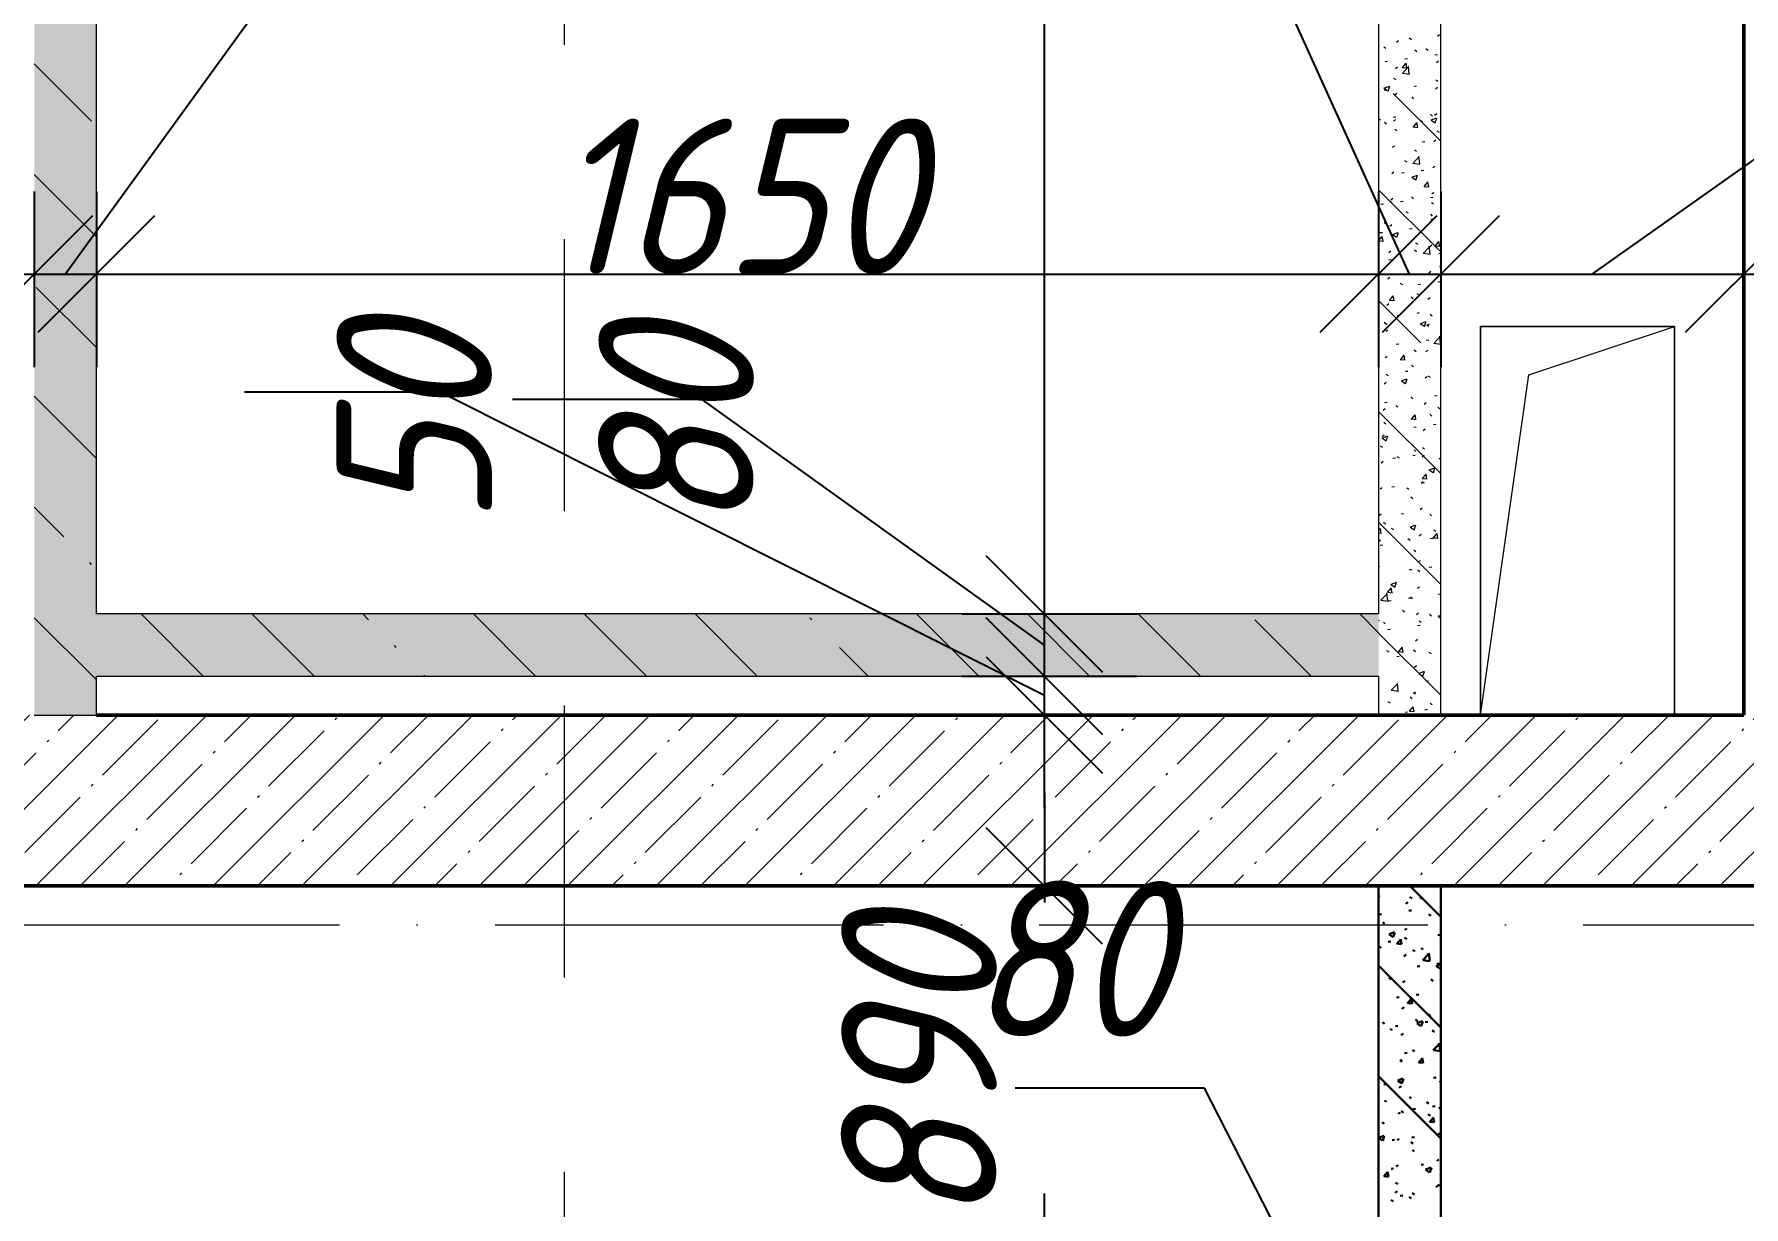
# Model space of a CAD drawing. Header units: millimetres. Extents: x -6064 to 178764, y -5836 to 29924.
# Drawn here: x 86960 to 89160, y 16637 to 18146 of the extents above; entities that cross this region are included whole.
import ezdxf

# ---------------------------------------------------------------- set-up
doc = ezdxf.new("R2010")
doc.units = ezdxf.units.MM
doc.linetypes.add('01 Штриховая _4 мм_', pattern=[600, 350, -250])
doc.linetypes.add('50_200_ШТРИХ_1Т_ш5_п1_п1_', pattern=[700, 500, -100, 0, -100])
for name, color, linetype, lineweight in [('0) ПГП', 1, 'Continuous', 30), ('A-FLOR', 7, 'Continuous', 9), ('A-GENM', 7, 'Continuous', 9), ('A-WALL-3', 7, 'Continuous', 50), ('A-WALL-PATT-1', 7, 'Continuous', 5), ('G-ANNO-SYMB-1', 7, '01 Штриховая _4 мм_', 9), ('Оси-1', 7, '50_200_ШТРИХ_1Т_ш5_п1_п1_', 9)]:
    doc.layers.add(name, color=color, linetype=linetype, lineweight=lineweight)
doc.layers.add('A-ANNO-DIMS', color=7, linetype='Continuous')
for name, color, linetype, lineweight, true_color in [('A-WALL-5', 7, 'Continuous', 13, 0x0070df), ('A-WALL-FNSH-4', 7, 'Continuous', 13, 0x0070df), ('A-WALL-PATT-4', 7, 'Continuous', 5, 0x0070df)]:
    doc.layers.add(name, color=color, linetype=linetype, lineweight=lineweight, true_color=true_color)
doc.styles.add('ISOCPEUR_I_2', font='isocpeui.ttf', dxfattribs={"width": 0.9, "height": 200})
doc.dimstyles.new('ISO-2_0_0_9К_СРЕДНИЙ', dxfattribs={"dimscale": 304.8, "dimtxt": 199.196235, "dimasz": 0.492126, "dimexe": 0.393701, "dimexo": 0, "dimgap": 0, "dimtad": 1, "dimdec": 0, "dimzin": 0, "dimdsep": 46, "dimtxsty": 'ISOCPEUR_I_2', "dimblk1": 'OBLIQUE', "dimblk2": 'OBLIQUE', "dimsah": 1, "dimcen": 0.09, "dimdle": 0.393701, "dimazin": 0, "dimtfac": 1, "dimtdec": 4, "dimtix": 1, "dimtmove": 1, "dimatfit": 3, "dimfxl": 1, "dimtvp": 1, "dimtolj": 1, "dimtzin": 0, "dimarcsym": 2})
doc.dimstyles.new('ISO-2_0_0_9К_СРЕДНИЙ_1', dxfattribs={"dimscale": 304.8, "dimtxt": 199.196235, "dimasz": 0.492126, "dimexe": 0.393701, "dimexo": 0, "dimgap": 0, "dimtad": 1, "dimdec": 0, "dimzin": 0, "dimdsep": 46, "dimtxsty": 'ISOCPEUR_I_2', "dimblk1": 'OBLIQUE', "dimblk2": 'OBLIQUE', "dimsah": 1, "dimcen": 0.09, "dimdle": 0.393701, "dimazin": 0, "dimtfac": 1, "dimtdec": 4, "dimtix": 1, "dimtmove": 2, "dimatfit": 3, "dimfxl": 1, "dimtvp": 1, "dimtolj": 1, "dimtzin": 0, "dimarcsym": 2})
doc.dimstyles.new('ISO-2_0_0_9К_СРЕДНИЙ_2', dxfattribs={"dimscale": 304.8, "dimtxt": 199.196235, "dimasz": 0.492126, "dimexe": 0.393701, "dimexo": 0, "dimgap": 0, "dimtad": 1, "dimdec": 0, "dimzin": 0, "dimdsep": 46, "dimtxsty": 'ISOCPEUR_I_2', "dimblk1": 'OBLIQUE', "dimblk2": 'OBLIQUE', "dimsah": 1, "dimcen": 0.09, "dimdle": 0.393701, "dimazin": 0, "dimtfac": 1, "dimtdec": 4, "dimtix": 1, "dimtmove": 0, "dimatfit": 3, "dimfxl": 1, "dimtvp": 1, "dimtolj": 1, "dimtzin": 0, "dimarcsym": 2})
pattern_1 = [(50, (0, 0), (72.873764, -6.37607), [7.62, -83.82]), (355, (0, 0), (-14.09699, 76.422444), [6.096, -67.056]), (100.451, (6.07, -0.53), (58.776964, 70.04687), [6.476, -71.236]), (46.184, (0, 20.32), (108.43142, -16.81745), [11.43, -125.73]), (96.636, (9.04, 18.92), (94.961, 98.97089), [9.714, -106.854]), (351.184, (0, 20.32), (94.96227, 98.97018), [9.144, -100.584]), (21, (10.16, 15.24), (60.64565, -40.906537), [7.62, -83.82]), (326, (10.16, 15.24), (24.72083, 73.67493), [6.096, -67.056]), (71.451, (15.214, 11.83), (85.36689, 32.768737), [6.476, -71.236]), (37.5, (0, 0), (1.235525, 33.8224325), [3.353, -62.89, 3.353, -64.719, -67.31]), (37.5, (0, 0), (1.235525, 33.8224325), [-134.315, 3.353, -63.957]), (7.5, (0, 0), (26.728146, 40.07255), [3.353, -35.458, 3.353, -61.366, -25.654]), (7.5, (0, 0), (26.728146, 40.07255), [-103.53, 3.353, -22.301]), (327.5, (-22.657, 0), (54.2363175, -2.292117), [3.353, -22.047, 3.353, -75.895, -105.156]), (327.5, (-22.657, 0), (54.2363175, -2.292117), [-104.648, 3.353, -101.803]), (317.5, (-32.817, 0), (59.25158, 10.17014), [3.353, -29.667, 3.353, -49.276, -74.676]), (317.5, (-32.817, 0), (59.25158, 10.17014), [-85.649, 3.353, -71.323])]
pattern_2 = [(135, (0, 0), (-142.5612, -142.5612), []), (135, (142.56, 0), (-142.5612, -142.5612), [252.016, -50.403, 3.353, -47.05])]

# ---------------------------------------------------------------- blocks, each defined once
blk = doc.blocks.new('AR_Отверстие прямоугольное _в плите_ - AR_Отверстие прямоугольное _в плите_-24491325-АР1_1_Кладочный план 2 этажа')
at = {"layer": 'A-GENM'}
for p, q in [((125, 250), (-125, 250)), ((-125, 250), (-125, -250)), ((-62.5, 187.5), (125, 250)), ((125, -250), (125, 250)), ((-125, -250), (-62.5, 187.5))]:
    blk.add_line(p, q, dxfattribs=at)
blk = doc.blocks.new('_Oblique')
at = {"color": 0, "linetype": 'ByBlock', "lineweight": -2}
blk.add_line((-0.5, -0.5), (0.5, 0.5), dxfattribs=at)
blk = doc.blocks.new('DIMBLOCK368-АР1_1_Кладочный план 2 этажа')
at = {"layer": 'A-ANNO-DIMS', "color": 0, "lineweight": -2, "transparency": 16777216}
for p, q in [((87482.3, 17685.2), (87230.5, 17685.2)), ((88259.9, 17295), (87482.3, 17685.2)), ((88259.9, 17150), (88259.9, 17440)), ((88153.9, 17320), (88379.9, 17320)), ((88153.9, 17270), (88379.9, 17270))]:
    blk.add_line(p, q, dxfattribs=at)
at = {"layer": 'Defpoints', "color": 0, "transparency": 16777216}
for p in [(88153.9, 17320), (88259.9, 17320), (88153.9, 17270)]:
    blk.add_point(p, dxfattribs=at)
at = {"layer": 'A-ANNO-DIMS', "color": 0, "lineweight": -2, "transparency": 16777216, "xscale": 150, "yscale": 150, "zscale": 150}
for p, rotation in [((88259.9, 17320), 90), ((88259.9, 17270), 270)]:
    blk.add_blockref('_Oblique', p, dxfattribs=dict(at, rotation=rotation))
at = {"layer": 'A-ANNO-DIMS', "color": 0, "transparency": 16777216, "insert": (87349, 17515.1), "char_height": 200, "width": 303.391, "attachment_point": 1, "rotation": 90, "line_spacing_factor": 1.149209, "style": 'ISOCPEUR_I_2'}
blk.add_mtext('\\A1;50', dxfattribs=at)
blk = doc.blocks.new('DIMBLOCK369-АР1_1_Кладочный план 2 этажа')
at = {"layer": 'A-ANNO-DIMS', "color": 0, "lineweight": -2, "transparency": 16777216}
for p, q in [((87819.4, 17675.8), (87575.6, 17675.8)), ((88259.9, 17360), (87819.4, 17675.8)), ((88259.9, 17200), (88259.9, 17520)), ((88153.9, 17400), (88379.9, 17400)), ((88153.9, 17320), (88379.9, 17320))]:
    blk.add_line(p, q, dxfattribs=at)
at = {"layer": 'Defpoints', "color": 0, "transparency": 16777216}
for p in [(88153.9, 17400), (88259.9, 17400), (88153.9, 17320)]:
    blk.add_point(p, dxfattribs=at)
at = {"layer": 'A-ANNO-DIMS', "color": 0, "lineweight": -2, "transparency": 16777216, "xscale": 150, "yscale": 150, "zscale": 150}
for p, rotation in [((88259.9, 17400), 90), ((88259.9, 17320), 270)]:
    blk.add_blockref('_Oblique', p, dxfattribs=dict(at, rotation=rotation))
at = {"layer": 'A-ANNO-DIMS', "color": 0, "transparency": 16777216, "insert": (87686.1, 17505.8), "char_height": 200, "width": 303.391, "attachment_point": 1, "rotation": 90, "line_spacing_factor": 1.149209, "style": 'ISOCPEUR_I_2'}
blk.add_mtext('\\A1;80', dxfattribs=at)
blk = doc.blocks.new('DIMBLOCK370-АР1_1_Кладочный план 2 этажа')
at = {"layer": 'A-ANNO-DIMS', "color": 0, "lineweight": -2, "transparency": 16777216}
for p, q in [((88259.9, 19730), (88259.9, 19116.8)), ((88153.9, 19610), (88379.9, 19610)), ((88259.9, 17280), (88259.9, 18641.3)), ((88153.9, 17400), (88379.9, 17400))]:
    blk.add_line(p, q, dxfattribs=at)
at = {"layer": 'Defpoints', "color": 0, "transparency": 16777216}
for p in [(88153.9, 19610), (88259.9, 19610), (88153.9, 17400)]:
    blk.add_point(p, dxfattribs=at)
at = {"layer": 'A-ANNO-DIMS', "color": 0, "lineweight": -2, "transparency": 16777216, "xscale": 150, "yscale": 150, "zscale": 150}
for p, rotation in [((88259.9, 19610), 90), ((88259.9, 17400), 270)]:
    blk.add_blockref('_Oblique', p, dxfattribs=dict(at, rotation=rotation))
at = {"layer": 'A-ANNO-DIMS', "color": 0, "transparency": 16777216, "insert": (87998.6, 18598.6), "char_height": 200, "width": 560.814, "attachment_point": 1, "rotation": 90, "line_spacing_factor": 1.149209, "style": 'ISOCPEUR_I_2'}
blk.add_mtext('\\A1;2210', dxfattribs=at)
blk = doc.blocks.new('DIMBLOCK374-АР1_1_Кладочный план 2 этажа')
at = {"layer": 'A-ANNO-DIMS', "color": 0, "lineweight": -2, "transparency": 16777216}
for p, q in [((87000, 17837.4), (87372.6, 18351.3)), ((87372.6, 18351.3), (87616.4, 18351.3)), ((86960, 17943.4), (86960, 17717.4)), ((87040, 17943.4), (87040, 17717.4)), ((86840, 17837.4), (87160, 17837.4))]:
    blk.add_line(p, q, dxfattribs=at)
at = {"layer": 'Defpoints', "color": 0, "transparency": 16777216}
for p in [(86960, 17943.4), (87040, 17943.4), (87040, 17837.4)]:
    blk.add_point(p, dxfattribs=at)
at = {"layer": 'A-ANNO-DIMS', "color": 0, "lineweight": -2, "transparency": 16777216, "xscale": 150, "yscale": 150, "zscale": 150, "rotation": 180}
blk.add_blockref('_Oblique', (86960, 17837.4), dxfattribs=at)
at = {"layer": 'A-ANNO-DIMS', "color": 0, "lineweight": -2, "transparency": 16777216, "xscale": 150, "yscale": 150, "zscale": 150}
blk.add_blockref('_Oblique', (87040, 17837.4), dxfattribs=at)
at = {"layer": 'A-ANNO-DIMS', "color": 0, "transparency": 16777216, "insert": (87372.6, 18618), "char_height": 200, "width": 303.391, "attachment_point": 1, "line_spacing_factor": 1.149209, "style": 'ISOCPEUR_I_2'}
blk.add_mtext('\\A1;80', dxfattribs=at)
blk = doc.blocks.new('DIMBLOCK375-АР1_1_Кладочный план 2 этажа')
at = {"layer": 'A-ANNO-DIMS', "color": 0, "lineweight": -2, "transparency": 16777216}
for p, q in [((87040, 17943.4), (87040, 17717.4)), ((88690, 17943.4), (88690, 17717.4)), ((86920, 17837.4), (88810, 17837.4))]:
    blk.add_line(p, q, dxfattribs=at)
at = {"layer": 'Defpoints', "color": 0, "transparency": 16777216}
for p in [(87040, 17943.4), (88690, 17943.4), (88690, 17837.4)]:
    blk.add_point(p, dxfattribs=at)
at = {"layer": 'A-ANNO-DIMS', "color": 0, "lineweight": -2, "transparency": 16777216, "xscale": 150, "yscale": 150, "zscale": 150, "rotation": 180}
blk.add_blockref('_Oblique', (87040, 17837.4), dxfattribs=at)
at = {"layer": 'A-ANNO-DIMS', "color": 0, "lineweight": -2, "transparency": 16777216, "xscale": 150, "yscale": 150, "zscale": 150}
blk.add_blockref('_Oblique', (88690, 17837.4), dxfattribs=at)
at = {"layer": 'A-ANNO-DIMS', "color": 0, "transparency": 16777216, "insert": (87865, 17937.4), "char_height": 200, "width": 560.814, "attachment_point": 5, "style": 'ISOCPEUR_I_2'}
blk.add_mtext('\\A1;1650', dxfattribs=at)
blk = doc.blocks.new('DIMBLOCK376-АР1_1_Кладочный план 2 этажа')
at = {"layer": 'A-ANNO-DIMS', "color": 0, "lineweight": -2, "transparency": 16777216}
for p, q in [((88496.5, 18351.3), (88252.7, 18351.3)), ((88730, 17837.4), (88496.5, 18351.3)), ((88690, 17943.4), (88690, 17717.4)), ((88770, 17943.4), (88770, 17717.4)), ((88570, 17837.4), (88890, 17837.4))]:
    blk.add_line(p, q, dxfattribs=at)
at = {"layer": 'Defpoints', "color": 0, "transparency": 16777216}
for p in [(88690, 17943.4), (88770, 17943.4), (88770, 17837.4)]:
    blk.add_point(p, dxfattribs=at)
at = {"layer": 'A-ANNO-DIMS', "color": 0, "lineweight": -2, "transparency": 16777216, "xscale": 150, "yscale": 150, "zscale": 150, "rotation": 180}
blk.add_blockref('_Oblique', (88690, 17837.4), dxfattribs=at)
at = {"layer": 'A-ANNO-DIMS', "color": 0, "lineweight": -2, "transparency": 16777216, "xscale": 150, "yscale": 150, "zscale": 150}
blk.add_blockref('_Oblique', (88770, 17837.4), dxfattribs=at)
at = {"layer": 'A-ANNO-DIMS', "color": 0, "transparency": 16777216, "insert": (88193.1, 18618), "char_height": 200, "width": 303.391, "attachment_point": 1, "line_spacing_factor": 1.149209, "style": 'ISOCPEUR_I_2'}
blk.add_mtext('\\A1;80', dxfattribs=at)
blk = doc.blocks.new('DIMBLOCK377-АР1_1_Кладочный план 2 этажа')
at = {"layer": 'A-ANNO-DIMS', "color": 0, "lineweight": -2, "transparency": 16777216}
for p, q in [((88965, 17837.4), (89691.7, 18351.3)), ((89691.7, 18351.3), (90074.1, 18351.3)), ((88770, 17943.4), (88770, 17717.4)), ((89160, 17943.4), (89160, 17717.4)), ((88650, 17837.4), (89280, 17837.4))]:
    blk.add_line(p, q, dxfattribs=at)
at = {"layer": 'Defpoints', "color": 0, "transparency": 16777216}
for p in [(88770, 17943.4), (89160, 17943.4), (89160, 17837.4)]:
    blk.add_point(p, dxfattribs=at)
at = {"layer": 'A-ANNO-DIMS', "color": 0, "lineweight": -2, "transparency": 16777216, "xscale": 150, "yscale": 150, "zscale": 150, "rotation": 180}
blk.add_blockref('_Oblique', (88770, 17837.4), dxfattribs=at)
at = {"layer": 'A-ANNO-DIMS', "color": 0, "lineweight": -2, "transparency": 16777216, "xscale": 150, "yscale": 150, "zscale": 150}
blk.add_blockref('_Oblique', (89160, 17837.4), dxfattribs=at)
at = {"layer": 'A-ANNO-DIMS', "color": 0, "transparency": 16777216, "insert": (89691.7, 18618), "char_height": 200, "width": 455.087, "attachment_point": 1, "line_spacing_factor": 1.149209, "style": 'ISOCPEUR_I_2'}
blk.add_mtext('\\A1;390', dxfattribs=at)
blk = doc.blocks.new('DIMBLOCK379-АР1_1_Кладочный план 2 этажа')
at = {"layer": 'A-ANNO-DIMS', "color": 0, "lineweight": -2, "transparency": 16777216}
for p, q in [((88466, 16789.8), (88222.2, 16789.8)), ((88730, 16275), (88466, 16789.8)), ((88690, 16381.1), (88690, 16155)), ((88770, 16381.1), (88770, 16155)), ((88570, 16275), (88890, 16275))]:
    blk.add_line(p, q, dxfattribs=at)
at = {"layer": 'Defpoints', "color": 0, "transparency": 16777216}
for p in [(88690, 16381.1), (88770, 16381.1), (88770, 16275)]:
    blk.add_point(p, dxfattribs=at)
at = {"layer": 'A-ANNO-DIMS', "color": 0, "lineweight": -2, "transparency": 16777216, "xscale": 150, "yscale": 150, "zscale": 150, "rotation": 180}
blk.add_blockref('_Oblique', (88690, 16275), dxfattribs=at)
at = {"layer": 'A-ANNO-DIMS', "color": 0, "lineweight": -2, "transparency": 16777216, "xscale": 150, "yscale": 150, "zscale": 150}
blk.add_blockref('_Oblique', (88770, 16275), dxfattribs=at)
at = {"layer": 'A-ANNO-DIMS', "color": 0, "transparency": 16777216, "insert": (88162.6, 17056.4), "char_height": 200, "width": 303.391, "attachment_point": 1, "line_spacing_factor": 1.149209, "style": 'ISOCPEUR_I_2'}
blk.add_mtext('\\A1;80', dxfattribs=at)
blk = doc.blocks.new('DIMBLOCK387-АР1_1_Кладочный план 2 этажа')
at = {"layer": 'A-ANNO-DIMS', "color": 0, "lineweight": -2, "transparency": 16777216}
for p, q in [((88259.9, 17170), (88259.9, 17028.8)), ((88153.9, 17050), (88379.9, 17050)), ((88259.9, 16040), (88259.9, 16654.5)), ((88153.9, 16160), (88379.9, 16160))]:
    blk.add_line(p, q, dxfattribs=at)
at = {"layer": 'Defpoints', "color": 0, "transparency": 16777216}
for p in [(88153.9, 17050), (88259.9, 17050), (88153.9, 16160)]:
    blk.add_point(p, dxfattribs=at)
at = {"layer": 'A-ANNO-DIMS', "color": 0, "lineweight": -2, "transparency": 16777216, "xscale": 150, "yscale": 150, "zscale": 150}
for p, rotation in [((88259.9, 17050), 90), ((88259.9, 16160), 270)]:
    blk.add_blockref('_Oblique', p, dxfattribs=dict(at, rotation=rotation))
at = {"layer": 'A-ANNO-DIMS', "color": 0, "transparency": 16777216, "insert": (87998.6, 16614.1), "char_height": 200, "width": 455.087, "attachment_point": 1, "rotation": 90, "line_spacing_factor": 1.149209, "style": 'ISOCPEUR_I_2'}
blk.add_mtext('\\A1;890', dxfattribs=at)

msp = doc.modelspace()

# ---------------------------------------------------------------- hatches: boundary and pattern name
at = {"layer": 'A-WALL-PATT-1'}
h = msp.add_hatch(dxfattribs=at)
h.set_pattern_fill('FP_7', color=256, style=0, pattern_type=2)
h.set_pattern_definition([(45, (0, 0), (-57.024626, 57.024626), []), (45, (57.025, 0), (-57.024626, 57.024626), [100.806, -20.161, 3.353, -16.808])])
h.paths.add_polyline_path([(89630, 17050), (92810, 17050), (92810, 17270), (86490, 17270), (86490, 17050), (89550, 17050)], flags=0)
at = {"layer": 'A-WALL-PATT-4'}
h = msp.add_hatch(dxfattribs=at)
h.set_pattern_fill('FP_25', color=256, style=0, pattern_type=2)
h.set_pattern_definition(pattern_1)
h.paths.add_polyline_path([(86960, 17270), (87040, 17270), (87040, 18440.4), (87032.6, 18440.4), (87032.6, 18475.9), (86967.4, 18475.9), (86967.4, 18440.4), (86960, 18440.4)], flags=0)
h.paths.add_polyline_path([(86967.4, 19430.4), (87032.6, 19430.4), (87032.6, 19465.9), (87040, 19465.9), (87040, 19970.8), (87032.6, 19970.8), (87032.6, 20006.3), (86967.4, 20006.3), (86967.4, 19970.8), (86960, 19970.8), (86960, 19465.9), (86967.4, 19465.9), (86967.4, 19447)], flags=0)
h.paths.add_polyline_path([(87040, 20960.8), (87039.9, 20961.3), (87032.6, 20960.8)], flags=0)
h.paths.add_polyline_path([(86967.4, 20965.8), (87032.6, 20965.8), (87032.6, 21001.3), (87040, 21001.3), (87040, 21235), (86960, 21235), (86960, 21001.3), (86967.4, 21001.3)], flags=0)
h = msp.add_hatch(dxfattribs=at)
h.set_pattern_fill('FP_26', color=256, style=0, pattern_type=2)
h.set_pattern_definition(pattern_2)
h.paths.add_polyline_path([(86960, 17270), (87040, 17270), (87040, 18440.4), (87032.6, 18440.4), (87032.6, 18475.9), (86967.4, 18475.9), (86967.4, 18440.4), (86960, 18440.4)], flags=0)
h.paths.add_polyline_path([(86967.4, 19430.4), (87032.6, 19430.4), (87032.6, 19465.9), (87040, 19465.9), (87040, 19970.8), (87032.6, 19970.8), (87032.6, 20006.3), (86967.4, 20006.3), (86967.4, 19970.8), (86960, 19970.8), (86960, 19465.9), (86967.4, 19465.9), (86967.4, 19447)], flags=0)
h.paths.add_polyline_path([(87040, 20960.8), (87039.9, 20961.3), (87032.6, 20960.8)], flags=0)
h.paths.add_polyline_path([(86967.4, 20965.8), (87032.6, 20965.8), (87032.6, 21001.3), (87040, 21001.3), (87040, 21235), (86960, 21235), (86960, 21001.3), (86967.4, 21001.3)], flags=0)
h = msp.add_hatch(dxfattribs=at)
h.set_pattern_fill('FP_25', color=256, style=0, pattern_type=2)
h.set_pattern_definition(pattern_1)
h.paths.add_polyline_path([(87040, 17320), (88690, 17320), (88690, 17400), (87040, 17400)], flags=0)
h = msp.add_hatch(dxfattribs=at)
h.set_pattern_fill('FP_26', color=256, style=0, pattern_type=2)
h.set_pattern_definition(pattern_2)
h.paths.add_polyline_path([(87040, 17320), (88690, 17320), (88690, 17400), (87040, 17400)], flags=0)

# ---------------------------------------------------------------- linework, layer by layer
at = {"layer": '0) ПГП'}
for p, q in [((88690, 17050), (88690, 16160)), ((88770, 16160), (88770, 17050))]:
    msp.add_line(p, q, dxfattribs=at)
at = {"layer": '0) ПГП', "linetype": 'Continuous'}
for p, q in [((88691.8, 17049.9), (88692.6, 17050)), ((88770, 17010.4), (88730.4, 17050)), ((88690, 17037.1), (88691.7, 17036)), ((88725.1, 17027.2), (88727.7, 17029.3)), ((88730.2, 17036), (88732.7, 17033.8)), ((88743.2, 17035.5), (88746, 17033.7)), ((88690.5, 17013.2), (88693.8, 17013.6)), ((88729, 17018.2), (88732.3, 17018.7)), ((88754.6, 17013.7), (88757.1, 17011.5)), ((88695.3, 17003.6), (88697.8, 17001.3)), ((88703.5, 16987.9), (88710.6, 16990.6)), ((88703.5, 16987.7), (88708.6, 16984.3)), ((88708.8, 16984.2), (88710.8, 16990.3)), ((88723.8, 16993.4), (88726.5, 16995.4)), ((88766.4, 16986.6), (88769.7, 16987)), ((88690.6, 16972.2), (88693.4, 16970.4)), ((88702.2, 16978.2), (88705.6, 16978.6)), ((88713.2, 16975.8), (88719.3, 16975.3)), ((88713.3, 16975.5), (88718.2, 16981.3)), ((88719.3, 16975), (88718.1, 16981.4)), ((88723.4, 16983.6), (88726.2, 16981.8)), ((88734.1, 16968), (88736.6, 16965.7)), ((88744.8, 16970), (88747.6, 16968.2)), ((88746.8, 16954.5), (88754.7, 16962.7)), ((88755.8, 16954.1), (88754.7, 16963.7)), ((88770, 16867.9), (88690, 16947.9)), ((88722.6, 16959.6), (88725.3, 16961.6)), ((88739.7, 16946.5), (88743, 16947)), ((88747, 16954.7), (88756.1, 16953.3)), ((88764.2, 16947), (88770, 16949.2)), ((88764.2, 16946.8), (88769.2, 16943.4)), ((88765.1, 16949.9), (88768.4, 16950.3)), ((88769.4, 16943.3), (88770, 16945)), ((88703.2, 16932), (88706, 16930.2)), ((88721.4, 16925.8), (88724, 16927.8)), ((88757.4, 16929.7), (88760.2, 16927.9)), ((88712.9, 16906.5), (88716.3, 16906.9)), ((88727.3, 16899.4), (88733.4, 16898.9)), ((88727.4, 16899.1), (88732.3, 16904.9)), ((88729.9, 16907.4), (88732.4, 16905.1)), ((88733.4, 16898.6), (88732.2, 16905)), ((88738.4, 16909.8), (88741.7, 16910.2)), ((88695, 16874.9), (88697.5, 16872.6)), ((88720.1, 16891.9), (88722.8, 16894)), ((88737.6, 16877.8), (88740.4, 16876)), ((88739.4, 16873.3), (88746.5, 16876)), ((88744.7, 16869.6), (88746.8, 16875.7)), ((88750.1, 16874.8), (88753.5, 16875.2)), ((88754.3, 16885.1), (88756.8, 16882.8)), ((88704.8, 16866.4), (88707.6, 16864.6)), ((88711.6, 16869.7), (88715, 16870.2)), ((88718.9, 16858.1), (88721.6, 16860.2)), ((88739.5, 16873.2), (88744.5, 16869.8)), ((88759, 16864.1), (88761.9, 16862.3)), ((88723.4, 16834.7), (88726.7, 16835.2)), ((88733.8, 16839.3), (88736.3, 16837.1)), ((88760.3, 16838.7), (88768.2, 16847)), ((88760.5, 16838.9), (88769.5, 16837.5)), ((88769.3, 16838.3), (88768.1, 16847.9)), ((88769.8, 16831.4), (88770, 16831.6)), ((88717.4, 16826.1), (88720.2, 16824.3)), ((88717.7, 16824.3), (88720.3, 16826.3)), ((88741.4, 16823), (88747.5, 16822.4)), ((88741.5, 16822.6), (88746.4, 16828.5)), ((88747.5, 16822.2), (88746.3, 16828.5)), ((88770, 16725.3), (88690, 16805.3)), ((88696.7, 16794.7), (88700, 16795.1)), ((88714.7, 16799.6), (88721.8, 16802.4)), ((88714.7, 16799.5), (88719.8, 16796.1)), ((88716.4, 16790.5), (88719.1, 16792.5)), ((88720, 16795.9), (88722, 16802.1)), ((88760.8, 16803.1), (88764.2, 16803.5)), ((88768.6, 16797.6), (88770, 16798.7)), ((88697.6, 16774.2), (88700.4, 16772.4)), ((88729.6, 16778.7), (88732.1, 16776.5)), ((88751.8, 16771.9), (88754.7, 16770.1)), ((88759.5, 16766.4), (88762.9, 16766.8)), ((88767.4, 16763.8), (88770, 16765.8)), ((88694.7, 16746.2), (88697.2, 16744)), ((88715.2, 16756.7), (88717.9, 16758.7)), ((88719, 16760.5), (88721.9, 16758.7)), ((88734.1, 16763), (88737.4, 16763.5)), ((88754, 16756.4), (88756.5, 16754.1)), ((88755.5, 16746.6), (88761.6, 16746)), ((88755.6, 16746.2), (88760.5, 16752)), ((88761.6, 16745.7), (88760.4, 16752.1)), ((88690, 16726), (88697.1, 16728.7)), ((88690, 16725.8), (88695.1, 16722.4)), ((88695.3, 16722.3), (88697.3, 16728.4)), ((88707.4, 16723), (88710.7, 16723.4)), ((88714, 16722.8), (88716.6, 16724.9)), ((88731.6, 16720.3), (88734.5, 16718.5)), ((88732.8, 16726.3), (88736.1, 16726.7)), ((88766.1, 16730), (88768.8, 16732)), ((88733.5, 16710.7), (88736, 16708.4)), ((88764.9, 16696.2), (88767.5, 16698.2)), ((88696.7, 16676.5), (88702.8, 16676)), ((88696.8, 16676.2), (88701.7, 16682)), ((88702.8, 16675.7), (88701.6, 16682.1)), ((88706.1, 16686.2), (88709.4, 16686.7)), ((88712.7, 16689), (88715.4, 16691)), ((88744.6, 16691.3), (88747.9, 16691.7)), ((88750.6, 16685.1), (88757.8, 16687.8)), ((88750.7, 16684.9), (88755.7, 16681.5)), ((88755.9, 16681.4), (88758, 16687.5)), ((88711.5, 16655.2), (88714.1, 16657.2)), ((88711.8, 16668.3), (88714.7, 16666.5)), ((88733.3, 16654.7), (88736.1, 16652.9)), ((88763.6, 16662.3), (88766.3, 16664.4)), ((88766.1, 16666), (88768.9, 16664.2)), ((88769.6, 16670.1), (88770, 16670.1)), ((88769.7, 16669.8), (88770, 16670.2)), ((88708.8, 16643.9), (88706.4, 16646.3)), ((88717.8, 16651.2), (88721.2, 16651.7)), ((88729.3, 16650.1), (88731.8, 16647.8))]:
    msp.add_line(p, q, dxfattribs=at)
at = {"layer": 'A-FLOR'}
for p, q in [((88821, 17770), (89071, 17770)), ((88821, 17270), (88821, 17770)), ((89071, 17770), (89071, 17270))]:
    msp.add_line(p, q, dxfattribs=at)
at = {"layer": 'A-WALL-3'}
for p, q in [((89160, 21235), (89160, 17270)), ((89160, 17270), (87040, 17270)), ((86490, 17050), (89550, 17050))]:
    msp.add_line(p, q, dxfattribs=at)
at = {"layer": 'A-WALL-5'}
msp.add_line((86960, 17270), (87040, 17270), dxfattribs=at)
at = {"layer": 'A-WALL-FNSH-4'}
for p, q in [((88770, 17270), (88770, 21235)), ((88690, 19610), (88690, 17400)), ((87040, 17400), (87040, 18440.4)), ((88690, 17400), (87040, 17400)), ((87040, 17270), (87040, 17320)), ((87040, 17320), (88690, 17320)), ((88690, 17320), (88690, 17270))]:
    msp.add_line(p, q, dxfattribs=at)
at = {"layer": 'A-WALL-FNSH-4', "linetype": 'Continuous'}
for p, q in [((88696.6, 18129.7), (88699.5, 18127.9)), ((88713.1, 18135.8), (88715.7, 18137.8)), ((88729.5, 18141.1), (88732.3, 18139.3)), ((88765.8, 18143.4), (88768.5, 18145.4)), ((88698.4, 18110.8), (88701.7, 18111.3)), ((88720.5, 18102.7), (88725.4, 18108.5)), ((88723.9, 18114.2), (88727.2, 18114.6)), ((88726.4, 18102.2), (88725.3, 18108.6)), ((88736.8, 18125.9), (88739.3, 18123.6)), ((88750.9, 18127.4), (88753.7, 18125.6)), ((88762.3, 18119.2), (88765.7, 18119.7)), ((88764.6, 18109.5), (88767.3, 18111.6)), ((88709.2, 18089.4), (88712.1, 18087.6)), ((88711.8, 18101.9), (88714.5, 18104)), ((88720.4, 18103), (88726.5, 18102.5)), ((88720.6, 18095.6), (88728.5, 18103.8)), ((88720.8, 18095.8), (88729.8, 18094.4)), ((88729.5, 18095.1), (88728.4, 18104.8)), ((88763.5, 18087.2), (88766.3, 18085.4)), ((88696.9, 18076.5), (88704, 18079.3)), ((88697, 18076.4), (88702, 18073)), ((88697.1, 18074.1), (88700.5, 18074.5)), ((88702.2, 18072.8), (88704.3, 18079)), ((88770, 18008.3), (88708.8, 18069.5)), ((88710.6, 18068.1), (88713.3, 18070.1)), ((88732.6, 18065.3), (88735.1, 18063)), ((88735.6, 18079.2), (88738.9, 18079.6)), ((88763.4, 18075.7), (88766, 18077.8)), ((88757, 18043), (88759.4, 18040.7)), ((88762.1, 18041.9), (88764.8, 18043.9)), ((88690, 18037.2), (88692.3, 18035.7)), ((88697.7, 18032.8), (88700.2, 18030.5)), ((88708.9, 18039.1), (88712.2, 18039.5)), ((88709.4, 18034.3), (88712, 18036.3)), ((88710.9, 18023.9), (88713.7, 18022.1)), ((88734.5, 18026.6), (88740.6, 18026.1)), ((88734.6, 18026.3), (88739.4, 18032.1)), ((88740.5, 18025.8), (88739.4, 18032.2)), ((88743.7, 18035.2), (88746.5, 18033.4)), ((88757.6, 18035.6), (88764.7, 18038.4)), ((88757.6, 18035.5), (88762.7, 18032.1)), ((88762.8, 18031.9), (88764.9, 18038.1)), ((88765.1, 18021.6), (88768, 18019.8)), ((88708.1, 18000.5), (88710.8, 18002.5)), ((88736.5, 17997.2), (88739, 17995)), ((88746.3, 18007.5), (88749.6, 18007.9)), ((88760.9, 18008.1), (88763.6, 18010.1)), ((88723.5, 17983.6), (88726.3, 17981.8)), ((88734, 17979.8), (88741.9, 17988)), ((88734.2, 17980), (88743.3, 17978.6)), ((88743, 17979.3), (88741.9, 17989)), ((88759.7, 17974.3), (88762.3, 17976.3)), ((88706.9, 17966.6), (88709.6, 17968.7)), ((88719.6, 17967.4), (88722.9, 17967.8)), ((88732.9, 17962), (88740, 17964.7)), ((88732.9, 17961.8), (88737.9, 17958.4)), ((88738.1, 17958.2), (88740.2, 17964.4)), ((88745, 17970.7), (88748.3, 17971.2)), ((88748.6, 17949.9), (88753.5, 17955.7)), ((88754.6, 17949.4), (88753.5, 17955.8)), ((88770, 17865.8), (88690, 17945.8)), ((88703.7, 17931.7), (88706.5, 17929.9)), ((88705.7, 17932.8), (88708.3, 17934.9)), ((88718.3, 17930.7), (88721.6, 17931.1)), ((88732.3, 17936.6), (88734.8, 17934.3)), ((88748.6, 17950.2), (88754.6, 17949.7)), ((88756.8, 17935.7), (88760.1, 17936.2)), ((88758.4, 17940.4), (88761.1, 17942.5)), ((88692.9, 17927.3), (88696.2, 17927.8)), ((88725.1, 17918), (88728, 17916.2)), ((88756.7, 17914.3), (88759.1, 17912)), ((88757.2, 17906.6), (88759.9, 17908.7)), ((88757.9, 17929.4), (88760.8, 17927.6)), ((88691.6, 17890.6), (88694.9, 17891)), ((88697.4, 17904.1), (88699.9, 17901.9)), ((88704.4, 17899), (88707.1, 17901)), ((88708.1, 17888.3), (88715.2, 17891)), ((88708.2, 17888.1), (88713.2, 17884.7)), ((88713.4, 17884.6), (88715.5, 17890.7)), ((88730, 17895.7), (88733.4, 17896.1)), ((88690, 17880), (88694.8, 17885.6)), ((88690, 17880.1), (88695.9, 17879.6)), ((88695.9, 17879.3), (88694.7, 17885.7)), ((88703.2, 17865.2), (88705.9, 17867.2)), ((88736.2, 17868.6), (88738.7, 17866.3)), ((88737.7, 17877.7), (88740.6, 17875.9)), ((88747.5, 17864), (88755.4, 17872.2)), ((88747.7, 17864.2), (88756.7, 17862.8)), ((88756.5, 17863.5), (88755.3, 17873.2)), ((88756, 17872.8), (88758.6, 17874.8)), ((88762.7, 17873.4), (88767.6, 17879.3)), ((88762.7, 17873.8), (88768.7, 17873.2)), ((88767.5, 17864), (88770, 17864.4)), ((88768.7, 17873), (88767.6, 17879.3)), ((88703.3, 17855.6), (88706.6, 17856)), ((88768.8, 17847.4), (88770, 17847.8)), ((88768.8, 17847.2), (88770, 17846.4)), ((88702, 17831.4), (88704.6, 17833.4)), ((88717.9, 17825.8), (88720.8, 17824)), ((88740.8, 17824), (88744.1, 17824.4)), ((88754.7, 17839), (88757.4, 17841)), ((88766.2, 17827.3), (88769.5, 17827.8)), ((88690, 17817.1), (88690.5, 17817.3)), ((88690, 17814.8), (88690.7, 17817)), ((88744.5, 17748.8), (88690, 17803.2)), ((88700.7, 17797.5), (88703.4, 17799.6)), ((88703.9, 17803.7), (88710, 17803.2)), ((88704, 17803.4), (88708.9, 17809.2)), ((88710, 17802.9), (88708.8, 17809.3)), ((88732, 17808), (88734.5, 17805.7)), ((88739.4, 17812.2), (88742.2, 17810.4)), ((88753.5, 17805.1), (88756.2, 17807.2)), ((88714, 17783.9), (88717.3, 17784.3)), ((88739.5, 17787.2), (88742.8, 17787.7)), ((88744.1, 17773.7), (88751.2, 17776.4)), ((88749.3, 17770), (88751.4, 17776.1)), ((88756.4, 17785.6), (88758.8, 17783.4)), ((88697.1, 17775.5), (88699.6, 17773.2)), ((88697.7, 17774.2), (88700.6, 17772.4)), ((88699.5, 17763.7), (88702.1, 17765.7)), ((88744.1, 17773.5), (88749.1, 17770.1)), ((88752, 17771.9), (88754.8, 17770.1)), ((88752.3, 17771.3), (88754.9, 17773.4)), ((88761, 17748.2), (88768.9, 17756.4)), ((88769.9, 17747.8), (88768.8, 17757.4)), ((88690, 17744.2), (88690.6, 17744.3)), ((88712.7, 17747.2), (88716.1, 17747.6)), ((88718.1, 17727), (88723, 17732.8)), ((88724, 17726.5), (88722.9, 17732.9)), ((88735.9, 17739.9), (88738.4, 17737.7)), ((88751, 17737.5), (88753.7, 17739.5)), ((88751.2, 17752.2), (88754.5, 17752.7)), ((88761.2, 17748.4), (88770, 17747)), ((88698.3, 17729.9), (88700.9, 17731.9)), ((88718, 17727.3), (88724.1, 17726.8)), ((88724.5, 17712.2), (88727.8, 17712.6)), ((88732.2, 17720), (88735, 17718.2)), ((88697, 17696.1), (88699.7, 17698.1)), ((88699.4, 17708.6), (88702.2, 17706.8)), ((88719.3, 17700), (88726.5, 17702.7)), ((88719.4, 17699.9), (88724.4, 17696.5)), ((88724.6, 17696.3), (88726.7, 17702.4)), ((88749.8, 17703.7), (88752.4, 17705.7)), ((88753.6, 17706.3), (88756.4, 17704.5)), ((88697.8, 17672.1), (88701.1, 17672.5)), ((88712, 17668.3), (88714.8, 17666.5)), ((88731.7, 17679.3), (88734.2, 17677)), ((88748.5, 17669.9), (88751.2, 17671.9)), ((88761.9, 17680.5), (88765.2, 17681)), ((88766.2, 17666), (88769, 17664.2)), ((88770, 17580.7), (88690, 17660.7)), ((88695.8, 17662.2), (88698.4, 17664.3)), ((88696.8, 17646.8), (88699.3, 17644.6)), ((88732.1, 17650.9), (88738.2, 17650.3)), ((88732.2, 17650.5), (88737.1, 17656.4)), ((88738.1, 17650.1), (88737, 17656.4)), ((88756.1, 17657), (88758.5, 17654.7)), ((88760.6, 17643.8), (88763.9, 17644.3)), ((88694.5, 17628.4), (88697.2, 17630.5)), ((88694.6, 17626.3), (88701.7, 17629.1)), ((88694.6, 17626.2), (88699.7, 17622.8)), ((88699.9, 17622.6), (88701.9, 17628.8)), ((88735.2, 17640.5), (88738.5, 17640.9)), ((88747.3, 17636), (88750, 17638.1)), ((88692.2, 17616.4), (88695, 17614.6)), ((88708.5, 17600.4), (88711.8, 17600.8)), ((88713.6, 17602.8), (88716.4, 17601)), ((88733.9, 17603.7), (88737.2, 17604.2)), ((88735.6, 17611.3), (88738.1, 17609)), ((88746.1, 17602.2), (88748.7, 17604.3)), ((88746.4, 17614.1), (88749.2, 17612.3)), ((88767.8, 17600.5), (88770, 17599.1)), ((88693.3, 17594.6), (88696, 17596.6)), ((88746.3, 17574.1), (88751.2, 17579.9)), ((88752.2, 17573.6), (88751.1, 17580)), ((88755.3, 17585.4), (88762.4, 17588.2)), ((88755.3, 17585.3), (88760.3, 17581.9)), ((88760.5, 17581.7), (88762.6, 17587.9)), ((88692.1, 17560.8), (88694.7, 17562.8)), ((88707.2, 17563.7), (88710.5, 17564.1)), ((88726.2, 17562.5), (88729, 17560.7)), ((88744.8, 17568.4), (88747.5, 17570.4)), ((88745.6, 17568.7), (88749, 17569.2)), ((88746.2, 17574.4), (88752.3, 17573.9)), ((88731.4, 17550.6), (88733.9, 17548.4)), ((88743.6, 17534.6), (88746.3, 17536.6)), ((88770, 17438.1), (88690, 17518.1)), ((88690.8, 17526.9), (88693.5, 17529)), ((88696.5, 17518.2), (88699, 17515.9)), ((88718.9, 17528.7), (88722.2, 17529.1)), ((88730.5, 17511.8), (88737.7, 17514.5)), ((88735.8, 17508.1), (88737.9, 17514.2)), ((88755.8, 17528.3), (88758.3, 17526.1)), ((88690, 17507.1), (88692.4, 17509.9)), ((88690, 17504.2), (88693.5, 17503.9)), ((88690, 17493.4), (88692.3, 17495.2)), ((88693.5, 17503.6), (88692.3, 17510)), ((88706.4, 17510.6), (88709.2, 17508.8)), ((88727.8, 17496.9), (88730.7, 17495.1)), ((88730.6, 17511.6), (88735.6, 17508.2)), ((88742.4, 17500.7), (88745, 17502.8)), ((88756.4, 17497), (88759.7, 17497.5)), ((88760.3, 17498), (88766.4, 17497.5)), ((88760.4, 17497.7), (88765.3, 17503.5)), ((88760.7, 17508.3), (88763.5, 17506.5)), ((88766.3, 17497.2), (88765.2, 17503.6)), ((88692.2, 17488.6), (88695.5, 17489)), ((88735.3, 17482.6), (88737.8, 17480.3)), ((88741.1, 17466.9), (88743.8, 17469)), ((88690, 17460.6), (88691, 17461.3)), ((88729.6, 17457), (88733, 17457.4)), ((88740.4, 17456.6), (88743.3, 17454.8)), ((88755.1, 17460.3), (88758.4, 17460.8)), ((88692.9, 17417.6), (88700.9, 17425.9)), ((88701.9, 17417.2), (88700.8, 17426.9)), ((88701.5, 17428), (88707.6, 17427.4)), ((88701.6, 17427.6), (88706.5, 17433.5)), ((88705.8, 17438.1), (88712.9, 17440.8)), ((88705.8, 17437.9), (88710.9, 17434.5)), ((88707.6, 17427.2), (88706.4, 17433.5)), ((88711.1, 17434.4), (88713.1, 17440.5)), ((88739.9, 17433.1), (88742.6, 17435.1)), ((88766.8, 17425.3), (88770, 17425.7)), ((88693.1, 17417.9), (88702.2, 17416.5)), ((88702.9, 17416.9), (88706.2, 17417.3)), ((88720.7, 17404.7), (88723.5, 17402.9)), ((88728.3, 17420.2), (88731.7, 17420.7)), ((88731.1, 17422), (88733.6, 17419.7)), ((88690, 17392), (88690.7, 17391.6)), ((88696.2, 17389.5), (88698.7, 17387.2)), ((88701.6, 17380.2), (88704.9, 17380.6)), ((88738.7, 17399.3), (88741.3, 17401.3)), ((88740.1, 17385.2), (88743.4, 17385.7)), ((88742.1, 17391.1), (88744.9, 17389.3)), ((88755.5, 17399.7), (88758, 17397.4)), ((88766.5, 17397.2), (88770, 17398.5)), ((88766.5, 17397), (88770, 17394.7)), ((88770, 17295.5), (88690, 17375.5)), ((88737.4, 17365.5), (88740.1, 17367.5)), ((88700.4, 17353.1), (88703.3, 17351.3)), ((88713.4, 17345.2), (88716.7, 17345.6)), ((88715.6, 17351.6), (88721.7, 17351)), ((88715.7, 17351.2), (88720.6, 17357.1)), ((88721.7, 17350.8), (88720.5, 17357.1)), ((88735, 17354), (88737.5, 17351.7)), ((88754.7, 17350.8), (88757.5, 17349)), ((88736.2, 17331.6), (88738.9, 17333.7)), ((88741.7, 17323.5), (88748.9, 17326.2)), ((88741.8, 17323.4), (88746.8, 17319.9)), ((88747, 17319.8), (88749.1, 17325.9)), ((88706.4, 17301.9), (88714.3, 17310.1)), ((88706.6, 17302.1), (88715.7, 17300.7)), ((88715.4, 17301.4), (88714.3, 17311.1)), ((88730.8, 17293.3), (88733.3, 17291.1)), ((88734.9, 17298.9), (88737.7, 17297.1)), ((88735, 17297.8), (88737.6, 17299.9)), ((88750.8, 17313.5), (88754.1, 17314)), ((88702.1, 17287.5), (88704.9, 17285.7)), ((88724.1, 17273.5), (88727.4, 17273.9)), ((88729.7, 17275.1), (88735.8, 17274.6)), ((88729.8, 17274.8), (88734.7, 17280.6)), ((88735.8, 17274.3), (88734.6, 17280.7)), ((88749.5, 17276.8), (88752.8, 17277.3)), ((88755.2, 17271), (88756.3, 17270)), ((88756.3, 17285.2), (88759.1, 17283.4))]:
    msp.add_line(p, q, dxfattribs=at)
at = {"layer": 'G-ANNO-SYMB-1'}
msp.add_line((87642.6, -4667.9), (87642.6, 28387.6), dxfattribs=at)
at = {"layer": 'Оси-1'}
msp.add_line((-4160, 17000), (125951.6, 17000), dxfattribs=at)

# ---------------------------------------------------------------- block references
at = {"layer": 'A-GENM'}
msp.add_blockref('AR_Отверстие прямоугольное _в плите_ - AR_Отверстие прямоугольное _в плите_-24491325-АР1_1_Кладочный план 2 этажа', (88946, 17520), dxfattribs=at)

# ---------------------------------------------------------------- dimensions: what is measured, and where the dimension line sits
at = {"layer": 'A-ANNO-DIMS'}
for base, p1, p2, dimstyle, override, picture, middle in [((88259.9, 19610), (88153.9, 17400), (88153.9, 19610), 'ISO-2_0_0_9К_СРЕДНИЙ_1', {"dimpost": '<>', "dimfxl": 2209.99987}, 'DIMBLOCK370-АР1_1_Кладочный план 2 этажа', (88132, 18879)), ((88259.9, 17320), (88153.9, 17270), (88153.9, 17320), 'ISO-2_0_0_9К_СРЕДНИЙ', {"dimpost": '<>', "dimfxl": 50}, 'DIMBLOCK368-АР1_1_Кладочный план 2 этажа', (87482.3, 17685.2)), ((88259.9, 17400), (88153.9, 17320), (88153.9, 17400), 'ISO-2_0_0_9К_СРЕДНИЙ', {"dimpost": '<>', "dimfxl": 80}, 'DIMBLOCK369-АР1_1_Кладочный план 2 этажа', (87819.4, 17675.8)), ((88259.9, 17050), (88153.9, 16160), (88153.9, 17050), 'ISO-2_0_0_9К_СРЕДНИЙ_1', {"dimpost": '<>', "dimfxl": 890}, 'DIMBLOCK387-АР1_1_Кладочный план 2 этажа', (88132, 16841.7))]:
    dim = msp.add_linear_dim(base=base, p1=p1, p2=p2, angle=90, dimstyle=dimstyle, override=override, dxfattribs=at)
    dim.commit()
    dim.dimension.update_dxf_attribs({"geometry": picture, "text_midpoint": middle, "dimtype": 160, "text_rotation": 90})
for base, p1, p2, override, picture, middle in [((87040, 17837.4), (86960, 17943.4), (87040, 17943.4), {"dimpost": '<>', "dimfxl": 80}, 'DIMBLOCK374-АР1_1_Кладочный план 2 этажа', (87372.6, 18351.3)), ((88770, 17837.4), (88690, 17943.4), (88770, 17943.4), {"dimpost": '<>', "dimfxl": 80}, 'DIMBLOCK376-АР1_1_Кладочный план 2 этажа', (88496.5, 18351.3)), ((89160, 17837.4), (88770, 17943.4), (89160, 17943.4), {"dimpost": '<>', "dimfxl": 390}, 'DIMBLOCK377-АР1_1_Кладочный план 2 этажа', (89691.7, 18351.3)), ((88770, 16275), (88690, 16381.1), (88770, 16381.1), {"dimpost": '<>', "dimfxl": 80}, 'DIMBLOCK379-АР1_1_Кладочный план 2 этажа', (88466, 16789.8))]:
    dim = msp.add_linear_dim(base=base, p1=p1, p2=p2, dimstyle='ISO-2_0_0_9К_СРЕДНИЙ', override=override, dxfattribs=at)
    dim.commit()
    dim.dimension.update_dxf_attribs({"geometry": picture, "text_midpoint": middle, "dimtype": 160})
dim = msp.add_linear_dim(base=(88690, 17837.4), p1=(87040, 17943.4), p2=(88690, 17943.4), dimstyle='ISO-2_0_0_9К_СРЕДНИЙ_2', override={"dimpost": '<>', "dimfxl": 1650}, dxfattribs=at)
dim.commit()
dim.dimension.update_dxf_attribs({"geometry": 'DIMBLOCK375-АР1_1_Кладочный план 2 этажа', "text_midpoint": (87865, 17937.4)})

doc.saveas('drawing.dxf')
